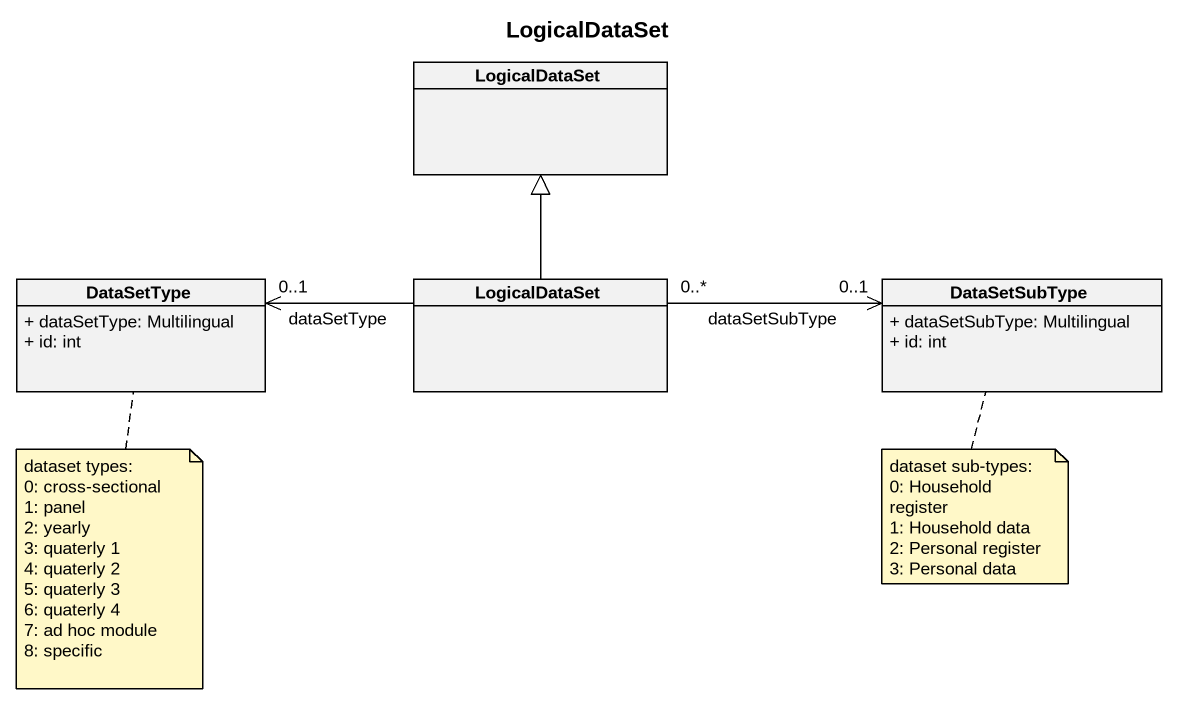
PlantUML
@startuml
title LogicalDataSet
hide circle
hide empty members
skinparam classAttributeIconSize 0
class LogicalDataSet
class DataSetType {
  + dataSetType: Multilingual
  + id: int
}
class "LogicalDataSet" as LogicalDataSet_2
class DataSetSubType {
  + dataSetSubType: Multilingual
  + id: int
}
LogicalDataSet_2 -up-|> LogicalDataSet
LogicalDataSet_2 -left-> "0..1" DataSetType : dataSetType
LogicalDataSet_2 "0..*" -right-> "0..1" DataSetSubType : dataSetSubType
note bottom of DataSetType
  dataset types:
  0: cross-sectional
  1: panel
  2: yearly
  3: quaterly 1
  4: quaterly 2
  5: quaterly 3
  6: quaterly 4
  7: ad hoc module
  8: specific
end note
note bottom of DataSetSubType
  dataset sub-types:
  0: Household register
  1: Household data
  2: Personal register
  3: Personal data
end note
@enduml
